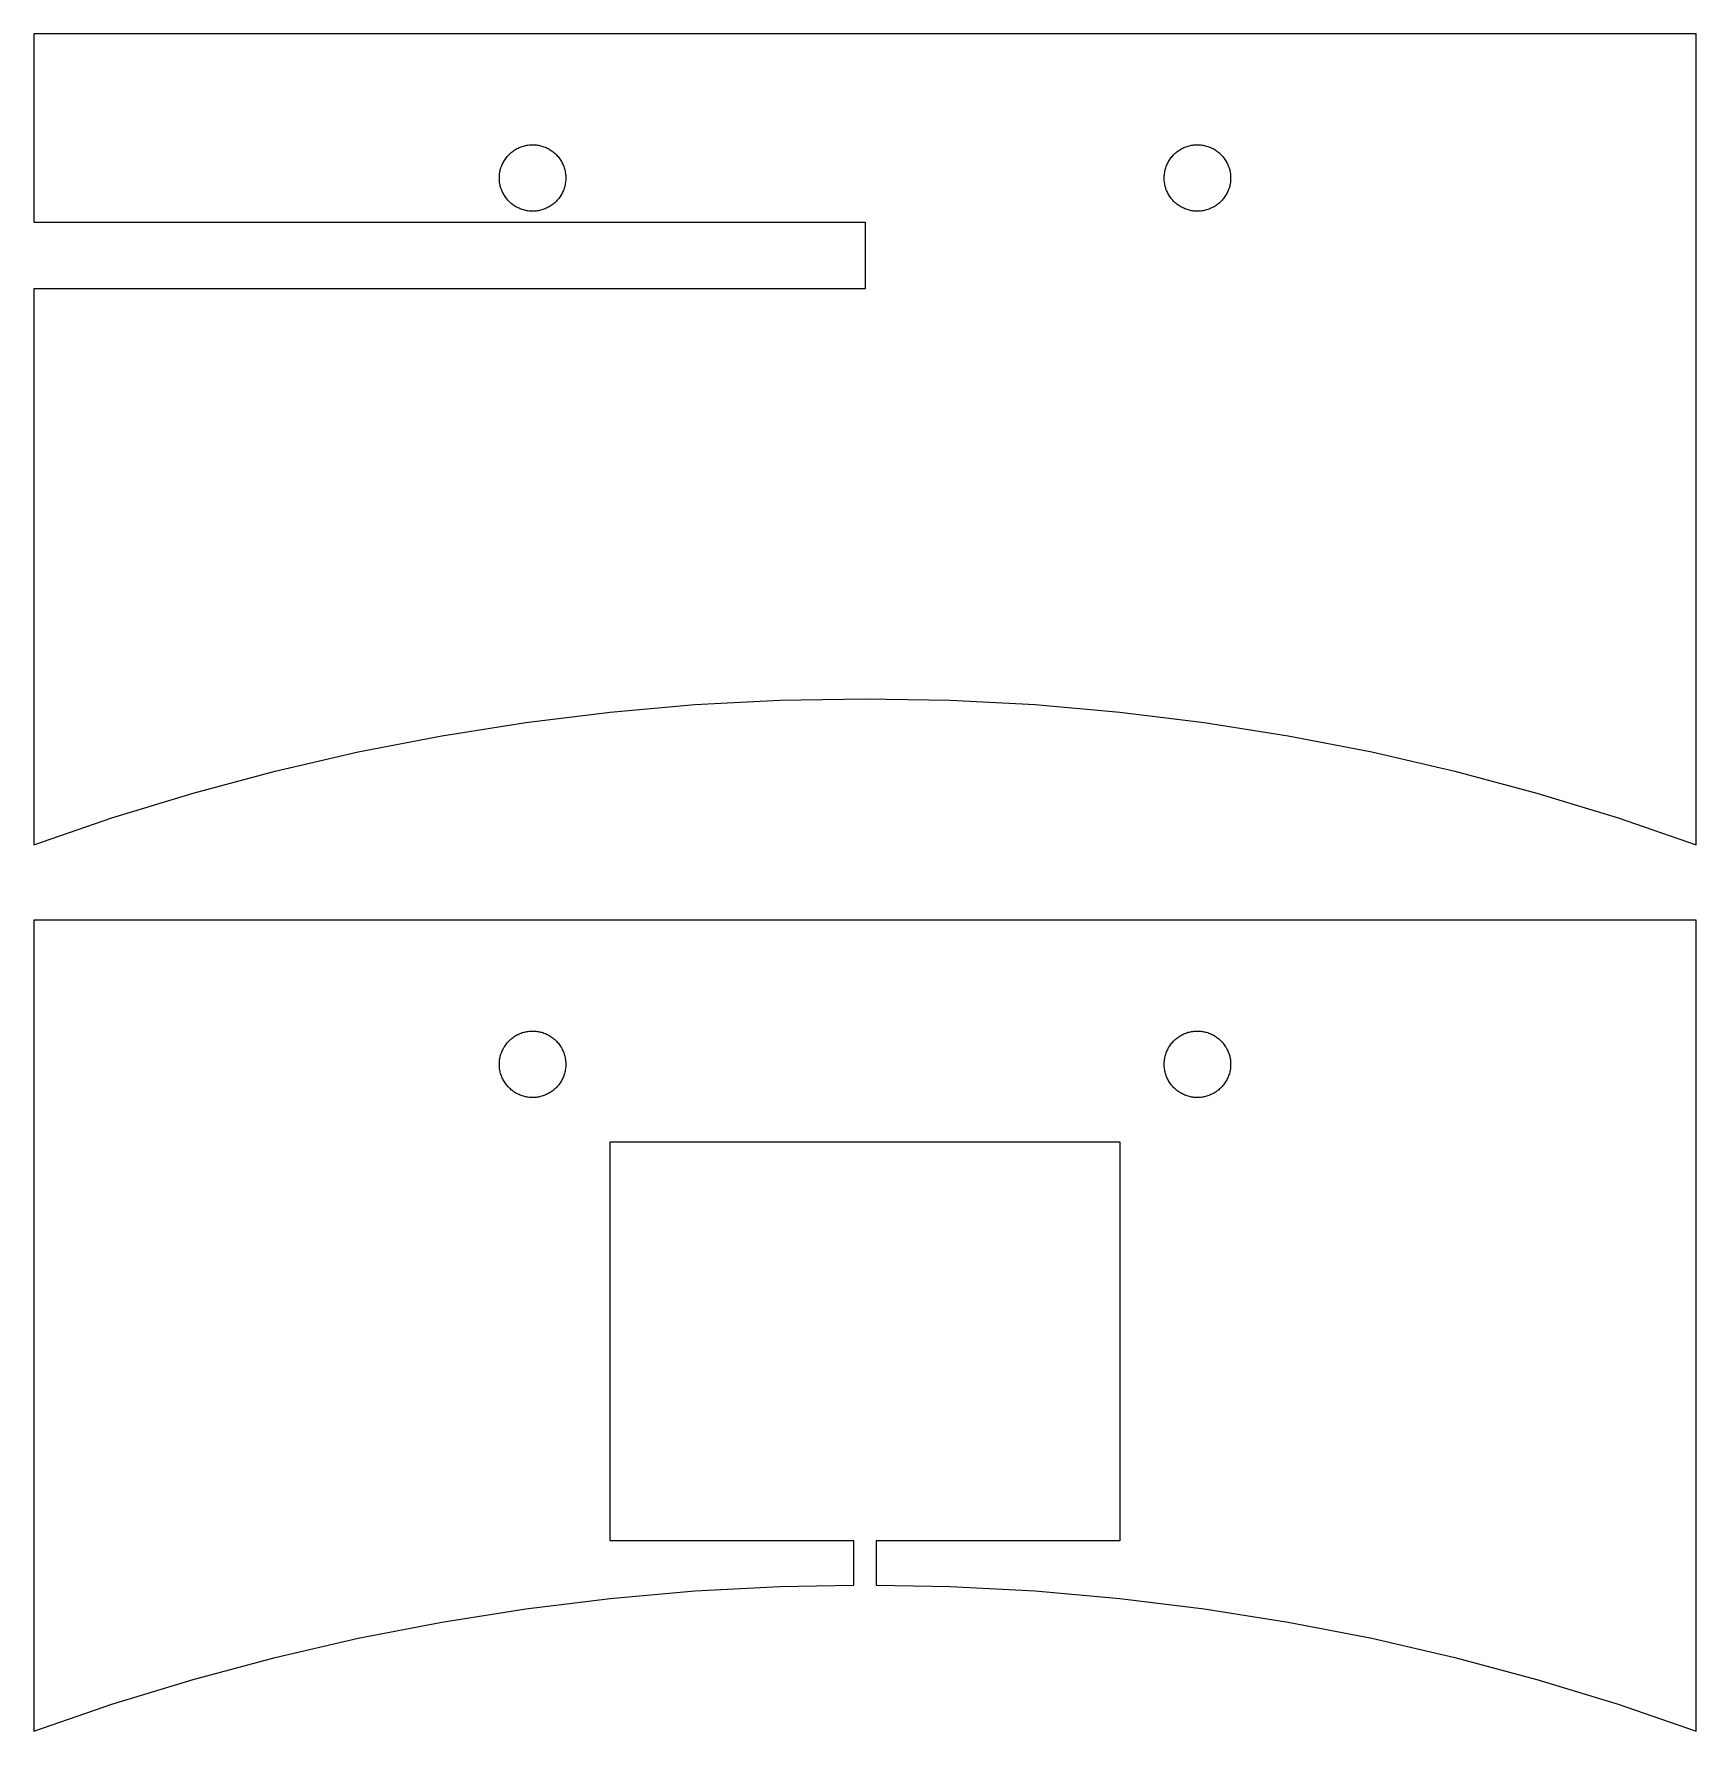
# Model space of a CAD drawing. Header units: metres. Extents: x -310 to 310, y -196 to 260.
# Drawn here: x -37.5 to 37.5, y 183.4 to 260 of the extents above; entities that cross this region are included whole.
import ezdxf

# ---------------------------------------------------------------- set-up
doc = ezdxf.new("R2010")
doc.units = ezdxf.units.M

msp = doc.modelspace()

# ---------------------------------------------------------------- linework, layer by layer
for p, q in [((37.5, 260), (-37.5, 260)), ((-37.5, 260), (-37.5, 251.5)), ((37.5, 223.408), (37.5, 260)), ((-16.299, 254.25), (-16.2721, 254.295)), ((-16.2721, 254.295), (-16.2436, 254.339)), ((-16.2436, 254.339), (-16.2135, 254.382)), ((-16.2135, 254.382), (-16.182, 254.423)), ((-16.182, 254.423), (-16.1491, 254.464)), ((-16.1491, 254.464), (-16.1147, 254.504)), ((-16.1147, 254.504), (-16.079, 254.542)), ((-16.079, 254.542), (-16.042, 254.579)), ((-16.042, 254.579), (-16.0037, 254.615)), ((-16.0037, 254.615), (-15.9642, 254.649)), ((-15.9642, 254.649), (-15.9235, 254.682)), ((-15.9235, 254.682), (-15.8817, 254.714)), ((-15.8817, 254.714), (-15.8388, 254.744)), ((-15.8388, 254.744), (-15.7949, 254.772)), ((-15.7949, 254.772), (-15.75, 254.799)), ((-15.75, 254.799), (-15.7042, 254.824)), ((-15.7042, 254.824), (-15.6576, 254.848)), ((-15.6576, 254.848), (-15.6101, 254.87)), ((-15.6101, 254.87), (-15.5619, 254.891)), ((-15.5619, 254.891), (-15.513, 254.91)), ((-15.513, 254.91), (-15.4635, 254.927)), ((-15.4635, 254.927), (-15.4135, 254.942)), ((-15.4135, 254.942), (-15.3629, 254.955)), ((-15.3629, 254.955), (-15.3119, 254.967)), ((-15.3119, 254.967), (-15.2605, 254.977)), ((-15.2605, 254.977), (-15.2088, 254.985)), ((-15.2088, 254.985), (-15.1568, 254.992)), ((-15.1568, 254.992), (-15.1046, 254.996)), ((-15.1046, 254.996), (-15.0523, 254.999)), ((-15.0523, 254.999), (-15, 255)), ((-15, 255), (-14.9476, 254.999)), ((-14.9476, 254.999), (-14.8954, 254.996)), ((-14.8954, 254.996), (-14.8432, 254.992)), ((-14.8432, 254.992), (-14.7912, 254.985)), ((-14.7912, 254.985), (-14.7395, 254.977)), ((-14.7395, 254.977), (-14.6881, 254.967)), ((-14.6881, 254.967), (-14.6371, 254.955)), ((-14.6371, 254.955), (-14.5865, 254.942)), ((-14.5865, 254.942), (-14.5365, 254.927)), ((-14.5365, 254.927), (-14.487, 254.91)), ((-14.487, 254.91), (-14.4381, 254.891)), ((-14.4381, 254.891), (-14.3899, 254.87)), ((-14.3899, 254.87), (-14.3424, 254.848)), ((-14.3424, 254.848), (-14.2958, 254.824)), ((-14.2958, 254.824), (-14.25, 254.799)), ((-14.25, 254.799), (-14.2051, 254.772)), ((-14.2051, 254.772), (-14.1612, 254.744)), ((-14.1612, 254.744), (-14.1183, 254.714)), ((-14.1183, 254.714), (-14.0765, 254.682)), ((-14.0765, 254.682), (-14.0358, 254.649)), ((-14.0358, 254.649), (-13.9963, 254.615)), ((-13.9963, 254.615), (-13.958, 254.579)), ((-13.958, 254.579), (-13.921, 254.542)), ((-13.921, 254.542), (-13.8853, 254.504)), ((-13.8853, 254.504), (-13.8509, 254.464)), ((-13.8509, 254.464), (-13.818, 254.423)), ((-13.818, 254.423), (-13.7865, 254.382)), ((-13.7865, 254.382), (-13.7564, 254.339)), ((-13.7564, 254.339), (-13.7279, 254.295)), ((-13.7279, 254.295), (-13.701, 254.25)), ((13.701, 254.25), (13.7279, 254.295)), ((13.7279, 254.295), (13.7564, 254.339)), ((13.7564, 254.339), (13.7865, 254.382)), ((13.7865, 254.382), (13.818, 254.423)), ((13.818, 254.423), (13.8509, 254.464)), ((13.8509, 254.464), (13.8853, 254.504)), ((13.8853, 254.504), (13.921, 254.542)), ((13.921, 254.542), (13.958, 254.579)), ((13.958, 254.579), (13.9963, 254.615)), ((13.9963, 254.615), (14.0358, 254.649)), ((14.0358, 254.649), (14.0765, 254.682)), ((14.0765, 254.682), (14.1183, 254.714)), ((14.1183, 254.714), (14.1612, 254.744)), ((14.1612, 254.744), (14.2051, 254.772)), ((14.2051, 254.772), (14.25, 254.799)), ((14.25, 254.799), (14.2958, 254.824)), ((14.2958, 254.824), (14.3424, 254.848)), ((14.3424, 254.848), (14.3899, 254.87)), ((14.3899, 254.87), (14.4381, 254.891)), ((14.4381, 254.891), (14.487, 254.91)), ((14.487, 254.91), (14.5365, 254.927)), ((14.5365, 254.927), (14.5865, 254.942)), ((14.5865, 254.942), (14.6371, 254.955)), ((14.6371, 254.955), (14.6881, 254.967)), ((14.6881, 254.967), (14.7395, 254.977)), ((14.7395, 254.977), (14.7912, 254.985)), ((14.7912, 254.985), (14.8432, 254.992)), ((14.8432, 254.992), (14.8954, 254.996)), ((14.8954, 254.996), (14.9476, 254.999)), ((14.9476, 254.999), (15, 255)), ((15, 255), (15.0523, 254.999)), ((15.0523, 254.999), (15.1046, 254.996)), ((15.1046, 254.996), (15.1568, 254.992)), ((15.1568, 254.992), (15.2088, 254.985)), ((15.2088, 254.985), (15.2605, 254.977)), ((15.2605, 254.977), (15.3119, 254.967)), ((15.3119, 254.967), (15.3629, 254.955)), ((15.3629, 254.955), (15.4135, 254.942)), ((15.4135, 254.942), (15.4635, 254.927)), ((15.4635, 254.927), (15.513, 254.91)), ((15.513, 254.91), (15.5619, 254.891)), ((15.5619, 254.891), (15.6101, 254.87)), ((15.6101, 254.87), (15.6576, 254.848)), ((15.6576, 254.848), (15.7042, 254.824)), ((15.7042, 254.824), (15.75, 254.799)), ((15.75, 254.799), (15.7949, 254.772)), ((15.7949, 254.772), (15.8388, 254.744)), ((15.8388, 254.744), (15.8817, 254.714)), ((15.8817, 254.714), (15.9235, 254.682)), ((15.9235, 254.682), (15.9642, 254.649)), ((15.9642, 254.649), (16.0037, 254.615)), ((16.0037, 254.615), (16.042, 254.579)), ((16.042, 254.579), (16.079, 254.542)), ((16.079, 254.542), (16.1147, 254.504)), ((16.1147, 254.504), (16.1491, 254.464)), ((16.1491, 254.464), (16.182, 254.423)), ((16.182, 254.423), (16.2135, 254.382)), ((16.2135, 254.382), (16.2436, 254.339)), ((16.2436, 254.339), (16.2721, 254.295)), ((16.2721, 254.295), (16.299, 254.25)), ((-16.5, 253.5), (-16.4991, 253.552)), ((-16.4991, 253.552), (-16.4963, 253.605)), ((-16.4963, 253.605), (-16.4918, 253.657)), ((-16.4918, 253.657), (-16.4854, 253.709)), ((-16.4854, 253.709), (-16.4772, 253.76)), ((-16.4772, 253.76), (-16.4672, 253.812)), ((-16.4672, 253.812), (-16.4554, 253.863)), ((-16.4554, 253.863), (-16.4419, 253.913)), ((-16.4419, 253.913), (-16.4266, 253.964)), ((-16.4266, 253.964), (-16.4095, 254.013)), ((-16.4095, 254.013), (-16.3908, 254.062)), ((-16.3908, 254.062), (-16.3703, 254.11)), ((-16.3703, 254.11), (-16.3482, 254.158)), ((-16.3482, 254.158), (-16.3244, 254.204)), ((-16.3244, 254.204), (-16.299, 254.25)), ((-13.701, 254.25), (-13.6756, 254.204)), ((-13.6756, 254.204), (-13.6518, 254.158)), ((-13.6518, 254.158), (-13.6297, 254.11)), ((-13.6297, 254.11), (-13.6092, 254.062)), ((-13.6092, 254.062), (-13.5905, 254.013)), ((-13.5905, 254.013), (-13.5734, 253.964)), ((-13.5734, 253.964), (-13.5581, 253.913)), ((-13.5581, 253.913), (-13.5446, 253.863)), ((-13.5446, 253.863), (-13.5328, 253.812)), ((-13.5328, 253.812), (-13.5228, 253.76)), ((-13.5228, 253.76), (-13.5146, 253.709)), ((-13.5146, 253.709), (-13.5082, 253.657)), ((-13.5082, 253.657), (-13.5037, 253.605)), ((-13.5037, 253.605), (-13.5009, 253.552)), ((-13.5009, 253.552), (-13.5, 253.5)), ((13.5, 253.5), (13.5009, 253.552)), ((13.5009, 253.552), (13.5037, 253.605)), ((13.5037, 253.605), (13.5082, 253.657)), ((13.5082, 253.657), (13.5146, 253.709)), ((13.5146, 253.709), (13.5228, 253.76)), ((13.5228, 253.76), (13.5328, 253.812)), ((13.5328, 253.812), (13.5446, 253.863)), ((13.5446, 253.863), (13.5581, 253.913)), ((13.5581, 253.913), (13.5734, 253.964)), ((13.5734, 253.964), (13.5905, 254.013)), ((13.5905, 254.013), (13.6092, 254.062)), ((13.6092, 254.062), (13.6297, 254.11)), ((13.6297, 254.11), (13.6518, 254.158)), ((13.6518, 254.158), (13.6756, 254.204)), ((13.6756, 254.204), (13.701, 254.25)), ((16.299, 254.25), (16.3244, 254.204)), ((16.3244, 254.204), (16.3482, 254.158)), ((16.3482, 254.158), (16.3703, 254.11)), ((16.3703, 254.11), (16.3908, 254.062)), ((16.3908, 254.062), (16.4095, 254.013)), ((16.4095, 254.013), (16.4266, 253.964)), ((16.4266, 253.964), (16.4419, 253.913)), ((16.4419, 253.913), (16.4554, 253.863)), ((16.4554, 253.863), (16.4672, 253.812)), ((16.4672, 253.812), (16.4772, 253.76)), ((16.4772, 253.76), (16.4854, 253.709)), ((16.4854, 253.709), (16.4918, 253.657)), ((16.4918, 253.657), (16.4963, 253.605)), ((16.4963, 253.605), (16.4991, 253.552)), ((16.4991, 253.552), (16.5, 253.5)), ((-16.4991, 253.448), (-16.5, 253.5)), ((-16.4963, 253.395), (-16.4991, 253.448)), ((-16.4918, 253.343), (-16.4963, 253.395)), ((-16.4854, 253.291), (-16.4918, 253.343)), ((-16.4772, 253.24), (-16.4854, 253.291)), ((-16.4672, 253.188), (-16.4772, 253.24)), ((-16.4554, 253.137), (-16.4672, 253.188)), ((-16.4419, 253.087), (-16.4554, 253.137)), ((-16.4266, 253.036), (-16.4419, 253.087)), ((-16.4095, 252.987), (-16.4266, 253.036)), ((-16.3908, 252.938), (-16.4095, 252.987)), ((-16.3703, 252.89), (-16.3908, 252.938)), ((-16.3482, 252.842), (-16.3703, 252.89)), ((-16.3244, 252.796), (-16.3482, 252.842)), ((-16.299, 252.75), (-16.3244, 252.796)), ((-13.6756, 252.796), (-13.701, 252.75)), ((-13.6518, 252.842), (-13.6756, 252.796)), ((-13.6297, 252.89), (-13.6518, 252.842)), ((-13.6092, 252.938), (-13.6297, 252.89)), ((-13.5905, 252.987), (-13.6092, 252.938)), ((-13.5734, 253.036), (-13.5905, 252.987)), ((-13.5581, 253.087), (-13.5734, 253.036)), ((-13.5446, 253.137), (-13.5581, 253.087)), ((-13.5328, 253.188), (-13.5446, 253.137)), ((-13.5228, 253.24), (-13.5328, 253.188)), ((-13.5146, 253.291), (-13.5228, 253.24)), ((-13.5082, 253.343), (-13.5146, 253.291)), ((-13.5037, 253.395), (-13.5082, 253.343)), ((-13.5009, 253.448), (-13.5037, 253.395)), ((-13.5, 253.5), (-13.5009, 253.448)), ((13.5009, 253.448), (13.5, 253.5)), ((13.5037, 253.395), (13.5009, 253.448)), ((13.5082, 253.343), (13.5037, 253.395)), ((13.5146, 253.291), (13.5082, 253.343)), ((13.5228, 253.24), (13.5146, 253.291)), ((13.5328, 253.188), (13.5228, 253.24)), ((13.5446, 253.137), (13.5328, 253.188)), ((13.5581, 253.087), (13.5446, 253.137)), ((13.5734, 253.036), (13.5581, 253.087)), ((13.5905, 252.987), (13.5734, 253.036)), ((13.6092, 252.938), (13.5905, 252.987)), ((13.6297, 252.89), (13.6092, 252.938)), ((13.6518, 252.842), (13.6297, 252.89)), ((13.6756, 252.796), (13.6518, 252.842)), ((13.701, 252.75), (13.6756, 252.796)), ((16.3244, 252.796), (16.299, 252.75)), ((16.3482, 252.842), (16.3244, 252.796)), ((16.3703, 252.89), (16.3482, 252.842)), ((16.3908, 252.938), (16.3703, 252.89)), ((16.4095, 252.987), (16.3908, 252.938)), ((16.4266, 253.036), (16.4095, 252.987)), ((16.4419, 253.087), (16.4266, 253.036)), ((16.4554, 253.137), (16.4419, 253.087)), ((16.4672, 253.188), (16.4554, 253.137)), ((16.4772, 253.24), (16.4672, 253.188)), ((16.4854, 253.291), (16.4772, 253.24)), ((16.4918, 253.343), (16.4854, 253.291)), ((16.4963, 253.395), (16.4918, 253.343)), ((16.4991, 253.448), (16.4963, 253.395)), ((16.5, 253.5), (16.4991, 253.448)), ((-16.2721, 252.705), (-16.299, 252.75)), ((-16.2436, 252.661), (-16.2721, 252.705)), ((-16.2135, 252.618), (-16.2436, 252.661)), ((-16.182, 252.577), (-16.2135, 252.618)), ((-16.1491, 252.536), (-16.182, 252.577)), ((-16.1147, 252.496), (-16.1491, 252.536)), ((-16.079, 252.458), (-16.1147, 252.496)), ((-16.042, 252.421), (-16.079, 252.458)), ((-16.0037, 252.385), (-16.042, 252.421)), ((-15.9642, 252.351), (-16.0037, 252.385)), ((-15.9235, 252.318), (-15.9642, 252.351)), ((-15.8817, 252.286), (-15.9235, 252.318)), ((-15.8388, 252.256), (-15.8817, 252.286)), ((-15.7949, 252.228), (-15.8388, 252.256)), ((-15.75, 252.201), (-15.7949, 252.228)), ((-15.7042, 252.176), (-15.75, 252.201)), ((-15.6576, 252.152), (-15.7042, 252.176)), ((-15.6101, 252.13), (-15.6576, 252.152)), ((-15.5619, 252.109), (-15.6101, 252.13)), ((-15.513, 252.09), (-15.5619, 252.109)), ((-15.4635, 252.073), (-15.513, 252.09)), ((-15.4135, 252.058), (-15.4635, 252.073)), ((-15.3629, 252.045), (-15.4135, 252.058)), ((-15.3119, 252.033), (-15.3629, 252.045)), ((-15.2605, 252.023), (-15.3119, 252.033)), ((-15.2088, 252.015), (-15.2605, 252.023)), ((-15.1568, 252.008), (-15.2088, 252.015)), ((-15.1046, 252.004), (-15.1568, 252.008)), ((-15.0523, 252.001), (-15.1046, 252.004)), ((-15, 252), (-15.0523, 252.001)), ((-14.9476, 252.001), (-15, 252)), ((-14.8954, 252.004), (-14.9476, 252.001)), ((-14.8432, 252.008), (-14.8954, 252.004)), ((-14.7912, 252.015), (-14.8432, 252.008)), ((-14.7395, 252.023), (-14.7912, 252.015)), ((-14.6881, 252.033), (-14.7395, 252.023)), ((-14.6371, 252.045), (-14.6881, 252.033)), ((-14.5865, 252.058), (-14.6371, 252.045)), ((-14.5365, 252.073), (-14.5865, 252.058)), ((-14.487, 252.09), (-14.5365, 252.073)), ((-14.4381, 252.109), (-14.487, 252.09)), ((-14.3899, 252.13), (-14.4381, 252.109)), ((-14.3424, 252.152), (-14.3899, 252.13)), ((-14.2958, 252.176), (-14.3424, 252.152)), ((-14.25, 252.201), (-14.2958, 252.176)), ((-14.2051, 252.228), (-14.25, 252.201)), ((-14.1612, 252.256), (-14.2051, 252.228)), ((-14.1183, 252.286), (-14.1612, 252.256)), ((-14.0765, 252.318), (-14.1183, 252.286)), ((-14.0358, 252.351), (-14.0765, 252.318)), ((-13.9963, 252.385), (-14.0358, 252.351)), ((-13.958, 252.421), (-13.9963, 252.385)), ((-13.921, 252.458), (-13.958, 252.421)), ((-13.8853, 252.496), (-13.921, 252.458)), ((-13.8509, 252.536), (-13.8853, 252.496)), ((-13.818, 252.577), (-13.8509, 252.536)), ((-13.7865, 252.618), (-13.818, 252.577)), ((-13.7564, 252.661), (-13.7865, 252.618)), ((-13.7279, 252.705), (-13.7564, 252.661)), ((-13.701, 252.75), (-13.7279, 252.705)), ((13.7279, 252.705), (13.701, 252.75)), ((13.7564, 252.661), (13.7279, 252.705)), ((13.7865, 252.618), (13.7564, 252.661)), ((13.818, 252.577), (13.7865, 252.618)), ((13.8509, 252.536), (13.818, 252.577)), ((13.8853, 252.496), (13.8509, 252.536)), ((13.921, 252.458), (13.8853, 252.496)), ((13.958, 252.421), (13.921, 252.458)), ((13.9963, 252.385), (13.958, 252.421)), ((14.0358, 252.351), (13.9963, 252.385)), ((14.0765, 252.318), (14.0358, 252.351)), ((14.1183, 252.286), (14.0765, 252.318)), ((14.1612, 252.256), (14.1183, 252.286)), ((14.2051, 252.228), (14.1612, 252.256)), ((14.25, 252.201), (14.2051, 252.228)), ((14.2958, 252.176), (14.25, 252.201)), ((14.3424, 252.152), (14.2958, 252.176)), ((14.3899, 252.13), (14.3424, 252.152)), ((14.4381, 252.109), (14.3899, 252.13)), ((14.487, 252.09), (14.4381, 252.109)), ((14.5365, 252.073), (14.487, 252.09)), ((14.5865, 252.058), (14.5365, 252.073)), ((14.6371, 252.045), (14.5865, 252.058)), ((14.6881, 252.033), (14.6371, 252.045)), ((14.7395, 252.023), (14.6881, 252.033)), ((14.7912, 252.015), (14.7395, 252.023)), ((14.8432, 252.008), (14.7912, 252.015)), ((14.8954, 252.004), (14.8432, 252.008)), ((14.9476, 252.001), (14.8954, 252.004)), ((15, 252), (14.9476, 252.001)), ((15.0523, 252.001), (15, 252)), ((15.1046, 252.004), (15.0523, 252.001)), ((15.1568, 252.008), (15.1046, 252.004)), ((15.2088, 252.015), (15.1568, 252.008)), ((15.2605, 252.023), (15.2088, 252.015)), ((15.3119, 252.033), (15.2605, 252.023)), ((15.3629, 252.045), (15.3119, 252.033)), ((15.4135, 252.058), (15.3629, 252.045)), ((15.4635, 252.073), (15.4135, 252.058)), ((15.513, 252.09), (15.4635, 252.073)), ((15.5619, 252.109), (15.513, 252.09)), ((15.6101, 252.13), (15.5619, 252.109)), ((15.6576, 252.152), (15.6101, 252.13)), ((15.7042, 252.176), (15.6576, 252.152)), ((15.75, 252.201), (15.7042, 252.176)), ((15.7949, 252.228), (15.75, 252.201)), ((15.8388, 252.256), (15.7949, 252.228)), ((15.8817, 252.286), (15.8388, 252.256)), ((15.9235, 252.318), (15.8817, 252.286)), ((15.9642, 252.351), (15.9235, 252.318)), ((16.0037, 252.385), (15.9642, 252.351)), ((16.042, 252.421), (16.0037, 252.385)), ((16.079, 252.458), (16.042, 252.421)), ((16.1147, 252.496), (16.079, 252.458)), ((16.1491, 252.536), (16.1147, 252.496)), ((16.182, 252.577), (16.1491, 252.536)), ((16.2135, 252.618), (16.182, 252.577)), ((16.2436, 252.661), (16.2135, 252.618)), ((16.2721, 252.705), (16.2436, 252.661)), ((16.299, 252.75), (16.2721, 252.705)), ((-37.5, 251.5), (0, 251.5)), ((0, 251.5), (0, 248.5)), ((0, 248.5), (-37.5, 248.5)), ((-37.5, 248.5), (-37.5, 223.408)), ((-7.6732, 229.732), (-3.8389, 229.933)), ((-3.8389, 229.933), (0, 230)), ((0, 230), (3.8389, 229.933)), ((3.8389, 229.933), (7.6732, 229.732)), ((-15.309, 228.929), (-11.4981, 229.397)), ((-11.4981, 229.397), (-7.6732, 229.732)), ((7.6732, 229.732), (11.4981, 229.397)), ((11.4981, 229.397), (15.309, 228.929)), ((-22.8703, 227.596), (-19.1013, 228.329)), ((-19.1013, 228.329), (-15.309, 228.929)), ((15.309, 228.929), (19.1013, 228.329)), ((19.1013, 228.329), (22.8703, 227.596)), ((-26.6114, 226.733), (-22.8703, 227.596)), ((22.8703, 227.596), (26.6114, 226.733)), ((-30.3201, 225.739), (-26.6114, 226.733)), ((26.6114, 226.733), (30.3201, 225.739)), ((-33.9919, 224.616), (-30.3201, 225.739)), ((30.3201, 225.739), (33.9919, 224.616)), ((-37.5, 223.408), (-33.9919, 224.616)), ((33.9919, 224.616), (37.5, 223.408)), ((37.5, 220), (-37.5, 220)), ((-37.5, 220), (-37.5, 183.408)), ((37.5, 183.408), (37.5, 220)), ((-16.182, 214.423), (-16.1491, 214.464)), ((-16.1491, 214.464), (-16.1147, 214.504)), ((-16.1147, 214.504), (-16.079, 214.542)), ((-16.079, 214.542), (-16.042, 214.579)), ((-16.042, 214.579), (-16.0037, 214.615)), ((-16.0037, 214.615), (-15.9642, 214.649)), ((-15.9642, 214.649), (-15.9235, 214.682)), ((-15.9235, 214.682), (-15.8817, 214.714)), ((-15.8817, 214.714), (-15.8388, 214.744)), ((-15.8388, 214.744), (-15.7949, 214.772)), ((-15.7949, 214.772), (-15.75, 214.799)), ((-15.75, 214.799), (-15.7042, 214.824)), ((-15.7042, 214.824), (-15.6576, 214.848)), ((-15.6576, 214.848), (-15.6101, 214.87)), ((-15.6101, 214.87), (-15.5619, 214.891)), ((-15.5619, 214.891), (-15.513, 214.91)), ((-15.513, 214.91), (-15.4635, 214.927)), ((-15.4635, 214.927), (-15.4135, 214.942)), ((-15.4135, 214.942), (-15.3629, 214.955)), ((-15.3629, 214.955), (-15.3119, 214.967)), ((-15.3119, 214.967), (-15.2605, 214.977)), ((-15.2605, 214.977), (-15.2088, 214.985)), ((-15.2088, 214.985), (-15.1568, 214.992)), ((-15.1568, 214.992), (-15.1046, 214.996)), ((-15.1046, 214.996), (-15.0523, 214.999)), ((-15.0523, 214.999), (-15, 215)), ((-15, 215), (-14.9476, 214.999)), ((-14.9476, 214.999), (-14.8954, 214.996)), ((-14.8954, 214.996), (-14.8432, 214.992)), ((-14.8432, 214.992), (-14.7912, 214.985)), ((-14.7912, 214.985), (-14.7395, 214.977)), ((-14.7395, 214.977), (-14.6881, 214.967)), ((-14.6881, 214.967), (-14.6371, 214.955)), ((-14.6371, 214.955), (-14.5865, 214.942)), ((-14.5865, 214.942), (-14.5365, 214.927)), ((-14.5365, 214.927), (-14.487, 214.91)), ((-14.487, 214.91), (-14.4381, 214.891)), ((-14.4381, 214.891), (-14.3899, 214.87)), ((-14.3899, 214.87), (-14.3424, 214.848)), ((-14.3424, 214.848), (-14.2958, 214.824)), ((-14.2958, 214.824), (-14.25, 214.799)), ((-14.25, 214.799), (-14.2051, 214.772)), ((-14.2051, 214.772), (-14.1612, 214.744)), ((-14.1612, 214.744), (-14.1183, 214.714)), ((-14.1183, 214.714), (-14.0765, 214.682)), ((-14.0765, 214.682), (-14.0358, 214.649)), ((-14.0358, 214.649), (-13.9963, 214.615)), ((-13.9963, 214.615), (-13.958, 214.579)), ((-13.958, 214.579), (-13.921, 214.542)), ((-13.921, 214.542), (-13.8853, 214.504)), ((-13.8853, 214.504), (-13.8509, 214.464)), ((-13.8509, 214.464), (-13.818, 214.423)), ((13.818, 214.423), (13.8509, 214.464)), ((13.8509, 214.464), (13.8853, 214.504)), ((13.8853, 214.504), (13.921, 214.542)), ((13.921, 214.542), (13.958, 214.579)), ((13.958, 214.579), (13.9963, 214.615)), ((13.9963, 214.615), (14.0358, 214.649)), ((14.0358, 214.649), (14.0765, 214.682)), ((14.0765, 214.682), (14.1183, 214.714)), ((14.1183, 214.714), (14.1612, 214.744)), ((14.1612, 214.744), (14.2051, 214.772)), ((14.2051, 214.772), (14.25, 214.799)), ((14.25, 214.799), (14.2958, 214.824)), ((14.2958, 214.824), (14.3424, 214.848)), ((14.3424, 214.848), (14.3899, 214.87)), ((14.3899, 214.87), (14.4381, 214.891)), ((14.4381, 214.891), (14.487, 214.91)), ((14.487, 214.91), (14.5365, 214.927)), ((14.5365, 214.927), (14.5865, 214.942)), ((14.5865, 214.942), (14.6371, 214.955)), ((14.6371, 214.955), (14.6881, 214.967)), ((14.6881, 214.967), (14.7395, 214.977)), ((14.7395, 214.977), (14.7912, 214.985)), ((14.7912, 214.985), (14.8432, 214.992)), ((14.8432, 214.992), (14.8954, 214.996)), ((14.8954, 214.996), (14.9476, 214.999)), ((14.9476, 214.999), (15, 215)), ((15, 215), (15.0523, 214.999)), ((15.0523, 214.999), (15.1046, 214.996)), ((15.1046, 214.996), (15.1568, 214.992)), ((15.1568, 214.992), (15.2088, 214.985)), ((15.2088, 214.985), (15.2605, 214.977)), ((15.2605, 214.977), (15.3119, 214.967)), ((15.3119, 214.967), (15.3629, 214.955)), ((15.3629, 214.955), (15.4135, 214.942)), ((15.4135, 214.942), (15.4635, 214.927)), ((15.4635, 214.927), (15.513, 214.91)), ((15.513, 214.91), (15.5619, 214.891)), ((15.5619, 214.891), (15.6101, 214.87)), ((15.6101, 214.87), (15.6576, 214.848)), ((15.6576, 214.848), (15.7042, 214.824)), ((15.7042, 214.824), (15.75, 214.799)), ((15.75, 214.799), (15.7949, 214.772)), ((15.7949, 214.772), (15.8388, 214.744)), ((15.8388, 214.744), (15.8817, 214.714)), ((15.8817, 214.714), (15.9235, 214.682)), ((15.9235, 214.682), (15.9642, 214.649)), ((15.9642, 214.649), (16.0037, 214.615)), ((16.0037, 214.615), (16.042, 214.579)), ((16.042, 214.579), (16.079, 214.542)), ((16.079, 214.542), (16.1147, 214.504)), ((16.1147, 214.504), (16.1491, 214.464)), ((16.1491, 214.464), (16.182, 214.423)), ((-16.4918, 213.657), (-16.4854, 213.709)), ((-16.4854, 213.709), (-16.4772, 213.76)), ((-16.4772, 213.76), (-16.4672, 213.812)), ((-16.4672, 213.812), (-16.4554, 213.863)), ((-16.4554, 213.863), (-16.4419, 213.913)), ((-16.4419, 213.913), (-16.4266, 213.964)), ((-16.4266, 213.964), (-16.4095, 214.013)), ((-16.4095, 214.013), (-16.3908, 214.062)), ((-16.3908, 214.062), (-16.3703, 214.11)), ((-16.3703, 214.11), (-16.3482, 214.158)), ((-16.3482, 214.158), (-16.3244, 214.204)), ((-16.3244, 214.204), (-16.299, 214.25)), ((-16.299, 214.25), (-16.2721, 214.295)), ((-16.2721, 214.295), (-16.2436, 214.339)), ((-16.2436, 214.339), (-16.2135, 214.382)), ((-16.2135, 214.382), (-16.182, 214.423)), ((-13.818, 214.423), (-13.7865, 214.382)), ((-13.7865, 214.382), (-13.7564, 214.339)), ((-13.7564, 214.339), (-13.7279, 214.295)), ((-13.7279, 214.295), (-13.701, 214.25)), ((-13.701, 214.25), (-13.6756, 214.204)), ((-13.6756, 214.204), (-13.6518, 214.158)), ((-13.6518, 214.158), (-13.6297, 214.11)), ((-13.6297, 214.11), (-13.6092, 214.062)), ((-13.6092, 214.062), (-13.5905, 214.013)), ((-13.5905, 214.013), (-13.5734, 213.964)), ((-13.5734, 213.964), (-13.5581, 213.913)), ((-13.5581, 213.913), (-13.5446, 213.863)), ((-13.5446, 213.863), (-13.5328, 213.812)), ((-13.5328, 213.812), (-13.5228, 213.76)), ((-13.5228, 213.76), (-13.5146, 213.709)), ((-13.5146, 213.709), (-13.5082, 213.657)), ((13.5082, 213.657), (13.5146, 213.709)), ((13.5146, 213.709), (13.5228, 213.76)), ((13.5228, 213.76), (13.5328, 213.812)), ((13.5328, 213.812), (13.5446, 213.863)), ((13.5446, 213.863), (13.5581, 213.913)), ((13.5581, 213.913), (13.5734, 213.964)), ((13.5734, 213.964), (13.5905, 214.013)), ((13.5905, 214.013), (13.6092, 214.062)), ((13.6092, 214.062), (13.6297, 214.11)), ((13.6297, 214.11), (13.6518, 214.158)), ((13.6518, 214.158), (13.6756, 214.204)), ((13.6756, 214.204), (13.701, 214.25)), ((13.701, 214.25), (13.7279, 214.295)), ((13.7279, 214.295), (13.7564, 214.339)), ((13.7564, 214.339), (13.7865, 214.382)), ((13.7865, 214.382), (13.818, 214.423)), ((16.182, 214.423), (16.2135, 214.382)), ((16.2135, 214.382), (16.2436, 214.339)), ((16.2436, 214.339), (16.2721, 214.295)), ((16.2721, 214.295), (16.299, 214.25)), ((16.299, 214.25), (16.3244, 214.204)), ((16.3244, 214.204), (16.3482, 214.158)), ((16.3482, 214.158), (16.3703, 214.11)), ((16.3703, 214.11), (16.3908, 214.062)), ((16.3908, 214.062), (16.4095, 214.013)), ((16.4095, 214.013), (16.4266, 213.964)), ((16.4266, 213.964), (16.4419, 213.913)), ((16.4419, 213.913), (16.4554, 213.863)), ((16.4554, 213.863), (16.4672, 213.812)), ((16.4672, 213.812), (16.4772, 213.76)), ((16.4772, 213.76), (16.4854, 213.709)), ((16.4854, 213.709), (16.4918, 213.657)), ((-16.5, 213.5), (-16.4991, 213.552)), ((-16.4991, 213.448), (-16.5, 213.5)), ((-16.4991, 213.552), (-16.4963, 213.605)), ((-16.4963, 213.395), (-16.4991, 213.448)), ((-16.4963, 213.605), (-16.4918, 213.657)), ((-16.4918, 213.343), (-16.4963, 213.395)), ((-16.4854, 213.291), (-16.4918, 213.343)), ((-16.4772, 213.24), (-16.4854, 213.291)), ((-16.4672, 213.188), (-16.4772, 213.24)), ((-16.4554, 213.137), (-16.4672, 213.188)), ((-16.4419, 213.087), (-16.4554, 213.137)), ((-16.4266, 213.036), (-16.4419, 213.087)), ((-16.4095, 212.987), (-16.4266, 213.036)), ((-16.3908, 212.938), (-16.4095, 212.987)), ((-16.3703, 212.89), (-16.3908, 212.938)), ((-13.6092, 212.938), (-13.6297, 212.89)), ((-13.5905, 212.987), (-13.6092, 212.938)), ((-13.5734, 213.036), (-13.5905, 212.987)), ((-13.5581, 213.087), (-13.5734, 213.036)), ((-13.5446, 213.137), (-13.5581, 213.087)), ((-13.5328, 213.188), (-13.5446, 213.137)), ((-13.5228, 213.24), (-13.5328, 213.188)), ((-13.5146, 213.291), (-13.5228, 213.24)), ((-13.5082, 213.343), (-13.5146, 213.291)), ((-13.5082, 213.657), (-13.5037, 213.605)), ((-13.5037, 213.395), (-13.5082, 213.343)), ((-13.5037, 213.605), (-13.5009, 213.552)), ((-13.5009, 213.448), (-13.5037, 213.395)), ((-13.5009, 213.552), (-13.5, 213.5)), ((-13.5, 213.5), (-13.5009, 213.448)), ((13.5, 213.5), (13.5009, 213.552)), ((13.5009, 213.448), (13.5, 213.5)), ((13.5009, 213.552), (13.5037, 213.605)), ((13.5037, 213.395), (13.5009, 213.448)), ((13.5037, 213.605), (13.5082, 213.657)), ((13.5082, 213.343), (13.5037, 213.395)), ((13.5146, 213.291), (13.5082, 213.343)), ((13.5228, 213.24), (13.5146, 213.291)), ((13.5328, 213.188), (13.5228, 213.24)), ((13.5446, 213.137), (13.5328, 213.188)), ((13.5581, 213.087), (13.5446, 213.137)), ((13.5734, 213.036), (13.5581, 213.087)), ((13.5905, 212.987), (13.5734, 213.036)), ((13.6092, 212.938), (13.5905, 212.987)), ((13.6297, 212.89), (13.6092, 212.938)), ((16.3908, 212.938), (16.3703, 212.89)), ((16.4095, 212.987), (16.3908, 212.938)), ((16.4266, 213.036), (16.4095, 212.987)), ((16.4419, 213.087), (16.4266, 213.036)), ((16.4554, 213.137), (16.4419, 213.087)), ((16.4672, 213.188), (16.4554, 213.137)), ((16.4772, 213.24), (16.4672, 213.188)), ((16.4854, 213.291), (16.4772, 213.24)), ((16.4918, 213.343), (16.4854, 213.291)), ((16.4918, 213.657), (16.4963, 213.605)), ((16.4963, 213.395), (16.4918, 213.343)), ((16.4963, 213.605), (16.4991, 213.552)), ((16.4991, 213.448), (16.4963, 213.395)), ((16.4991, 213.552), (16.5, 213.5)), ((16.5, 213.5), (16.4991, 213.448)), ((-16.3482, 212.842), (-16.3703, 212.89)), ((-16.3244, 212.796), (-16.3482, 212.842)), ((-16.299, 212.75), (-16.3244, 212.796)), ((-16.2721, 212.705), (-16.299, 212.75)), ((-16.2436, 212.661), (-16.2721, 212.705)), ((-16.2135, 212.618), (-16.2436, 212.661)), ((-16.182, 212.577), (-16.2135, 212.618)), ((-16.1491, 212.536), (-16.182, 212.577)), ((-16.1147, 212.496), (-16.1491, 212.536)), ((-16.079, 212.458), (-16.1147, 212.496)), ((-16.042, 212.421), (-16.079, 212.458)), ((-16.0037, 212.385), (-16.042, 212.421)), ((-15.9642, 212.351), (-16.0037, 212.385)), ((-15.9235, 212.318), (-15.9642, 212.351)), ((-15.8817, 212.286), (-15.9235, 212.318)), ((-15.8388, 212.256), (-15.8817, 212.286)), ((-15.7949, 212.228), (-15.8388, 212.256)), ((-15.75, 212.201), (-15.7949, 212.228)), ((-15.7042, 212.176), (-15.75, 212.201)), ((-15.6576, 212.152), (-15.7042, 212.176)), ((-14.2958, 212.176), (-14.3424, 212.152)), ((-14.25, 212.201), (-14.2958, 212.176)), ((-14.2051, 212.228), (-14.25, 212.201)), ((-14.1612, 212.256), (-14.2051, 212.228)), ((-14.1183, 212.286), (-14.1612, 212.256)), ((-14.0765, 212.318), (-14.1183, 212.286)), ((-14.0358, 212.351), (-14.0765, 212.318)), ((-13.9963, 212.385), (-14.0358, 212.351)), ((-13.958, 212.421), (-13.9963, 212.385)), ((-13.921, 212.458), (-13.958, 212.421)), ((-13.8853, 212.496), (-13.921, 212.458)), ((-13.8509, 212.536), (-13.8853, 212.496)), ((-13.818, 212.577), (-13.8509, 212.536)), ((-13.7865, 212.618), (-13.818, 212.577)), ((-13.7564, 212.661), (-13.7865, 212.618)), ((-13.7279, 212.705), (-13.7564, 212.661)), ((-13.701, 212.75), (-13.7279, 212.705)), ((-13.6756, 212.796), (-13.701, 212.75)), ((-13.6518, 212.842), (-13.6756, 212.796)), ((-13.6297, 212.89), (-13.6518, 212.842)), ((13.6518, 212.842), (13.6297, 212.89)), ((13.6756, 212.796), (13.6518, 212.842)), ((13.701, 212.75), (13.6756, 212.796)), ((13.7279, 212.705), (13.701, 212.75)), ((13.7564, 212.661), (13.7279, 212.705)), ((13.7865, 212.618), (13.7564, 212.661)), ((13.818, 212.577), (13.7865, 212.618)), ((13.8509, 212.536), (13.818, 212.577)), ((13.8853, 212.496), (13.8509, 212.536)), ((13.921, 212.458), (13.8853, 212.496)), ((13.958, 212.421), (13.921, 212.458)), ((13.9963, 212.385), (13.958, 212.421)), ((14.0358, 212.351), (13.9963, 212.385)), ((14.0765, 212.318), (14.0358, 212.351)), ((14.1183, 212.286), (14.0765, 212.318)), ((14.1612, 212.256), (14.1183, 212.286)), ((14.2051, 212.228), (14.1612, 212.256)), ((14.25, 212.201), (14.2051, 212.228)), ((14.2958, 212.176), (14.25, 212.201)), ((14.3424, 212.152), (14.2958, 212.176)), ((15.7042, 212.176), (15.6576, 212.152)), ((15.75, 212.201), (15.7042, 212.176)), ((15.7949, 212.228), (15.75, 212.201)), ((15.8388, 212.256), (15.7949, 212.228)), ((15.8817, 212.286), (15.8388, 212.256)), ((15.9235, 212.318), (15.8817, 212.286)), ((15.9642, 212.351), (15.9235, 212.318)), ((16.0037, 212.385), (15.9642, 212.351)), ((16.042, 212.421), (16.0037, 212.385)), ((16.079, 212.458), (16.042, 212.421)), ((16.1147, 212.496), (16.079, 212.458)), ((16.1491, 212.536), (16.1147, 212.496)), ((16.182, 212.577), (16.1491, 212.536)), ((16.2135, 212.618), (16.182, 212.577)), ((16.2436, 212.661), (16.2135, 212.618)), ((16.2721, 212.705), (16.2436, 212.661)), ((16.299, 212.75), (16.2721, 212.705)), ((16.3244, 212.796), (16.299, 212.75)), ((16.3482, 212.842), (16.3244, 212.796)), ((16.3703, 212.89), (16.3482, 212.842)), ((-15.6101, 212.13), (-15.6576, 212.152)), ((-15.5619, 212.109), (-15.6101, 212.13)), ((-15.513, 212.09), (-15.5619, 212.109)), ((-15.4635, 212.073), (-15.513, 212.09)), ((-15.4135, 212.058), (-15.4635, 212.073)), ((-15.3629, 212.045), (-15.4135, 212.058)), ((-15.3119, 212.033), (-15.3629, 212.045)), ((-15.2605, 212.023), (-15.3119, 212.033)), ((-15.2088, 212.015), (-15.2605, 212.023)), ((-15.1568, 212.008), (-15.2088, 212.015)), ((-15.1046, 212.004), (-15.1568, 212.008)), ((-15.0523, 212.001), (-15.1046, 212.004)), ((-15, 212), (-15.0523, 212.001)), ((-14.9476, 212.001), (-15, 212)), ((-14.8954, 212.004), (-14.9476, 212.001)), ((-14.8432, 212.008), (-14.8954, 212.004)), ((-14.7912, 212.015), (-14.8432, 212.008)), ((-14.7395, 212.023), (-14.7912, 212.015)), ((-14.6881, 212.033), (-14.7395, 212.023)), ((-14.6371, 212.045), (-14.6881, 212.033)), ((-14.5865, 212.058), (-14.6371, 212.045)), ((-14.5365, 212.073), (-14.5865, 212.058)), ((-14.487, 212.09), (-14.5365, 212.073)), ((-14.4381, 212.109), (-14.487, 212.09)), ((-14.3899, 212.13), (-14.4381, 212.109)), ((-14.3424, 212.152), (-14.3899, 212.13)), ((14.3899, 212.13), (14.3424, 212.152)), ((14.4381, 212.109), (14.3899, 212.13)), ((14.487, 212.09), (14.4381, 212.109)), ((14.5365, 212.073), (14.487, 212.09)), ((14.5865, 212.058), (14.5365, 212.073)), ((14.6371, 212.045), (14.5865, 212.058)), ((14.6881, 212.033), (14.6371, 212.045)), ((14.7395, 212.023), (14.6881, 212.033)), ((14.7912, 212.015), (14.7395, 212.023)), ((14.8432, 212.008), (14.7912, 212.015)), ((14.8954, 212.004), (14.8432, 212.008)), ((14.9476, 212.001), (14.8954, 212.004)), ((15, 212), (14.9476, 212.001)), ((15.0523, 212.001), (15, 212)), ((15.1046, 212.004), (15.0523, 212.001)), ((15.1568, 212.008), (15.1046, 212.004)), ((15.2088, 212.015), (15.1568, 212.008)), ((15.2605, 212.023), (15.2088, 212.015)), ((15.3119, 212.033), (15.2605, 212.023)), ((15.3629, 212.045), (15.3119, 212.033)), ((15.4135, 212.058), (15.3629, 212.045)), ((15.4635, 212.073), (15.4135, 212.058)), ((15.513, 212.09), (15.4635, 212.073)), ((15.5619, 212.109), (15.513, 212.09)), ((15.6101, 212.13), (15.5619, 212.109)), ((15.6576, 212.152), (15.6101, 212.13)), ((-11.5, 192), (-11.5, 210)), ((-11.5, 210), (11.5, 210)), ((11.5, 210), (11.5, 192)), ((-0.5, 192), (-11.5, 192)), ((-0.5, 189.991), (-0.5, 192)), ((11.5, 192), (0.5, 192)), ((0.5, 192), (0.5, 189.991)), ((-3.8389, 189.933), (-0.5, 189.991)), ((0.5, 189.991), (3.8389, 189.933)), ((-15.309, 188.929), (-11.4981, 189.397)), ((-11.4981, 189.397), (-7.6732, 189.732)), ((-7.6732, 189.732), (-3.8389, 189.933)), ((3.8389, 189.933), (7.6732, 189.732)), ((7.6732, 189.732), (11.4981, 189.397)), ((11.4981, 189.397), (15.309, 188.929)), ((-19.1013, 188.329), (-15.309, 188.929)), ((15.309, 188.929), (19.1013, 188.329)), ((-22.8703, 187.596), (-19.1013, 188.329)), ((19.1013, 188.329), (22.8703, 187.596)), ((-26.6114, 186.733), (-22.8703, 187.596)), ((22.8703, 187.596), (26.6114, 186.733)), ((-30.3201, 185.739), (-26.6114, 186.733)), ((26.6114, 186.733), (30.3201, 185.739)), ((-33.9919, 184.616), (-30.3201, 185.739)), ((30.3201, 185.739), (33.9919, 184.616)), ((-37.5, 183.408), (-33.9919, 184.616)), ((33.9919, 184.616), (37.5, 183.408))]:
    msp.add_line(p, q)

doc.saveas('drawing.dxf')
